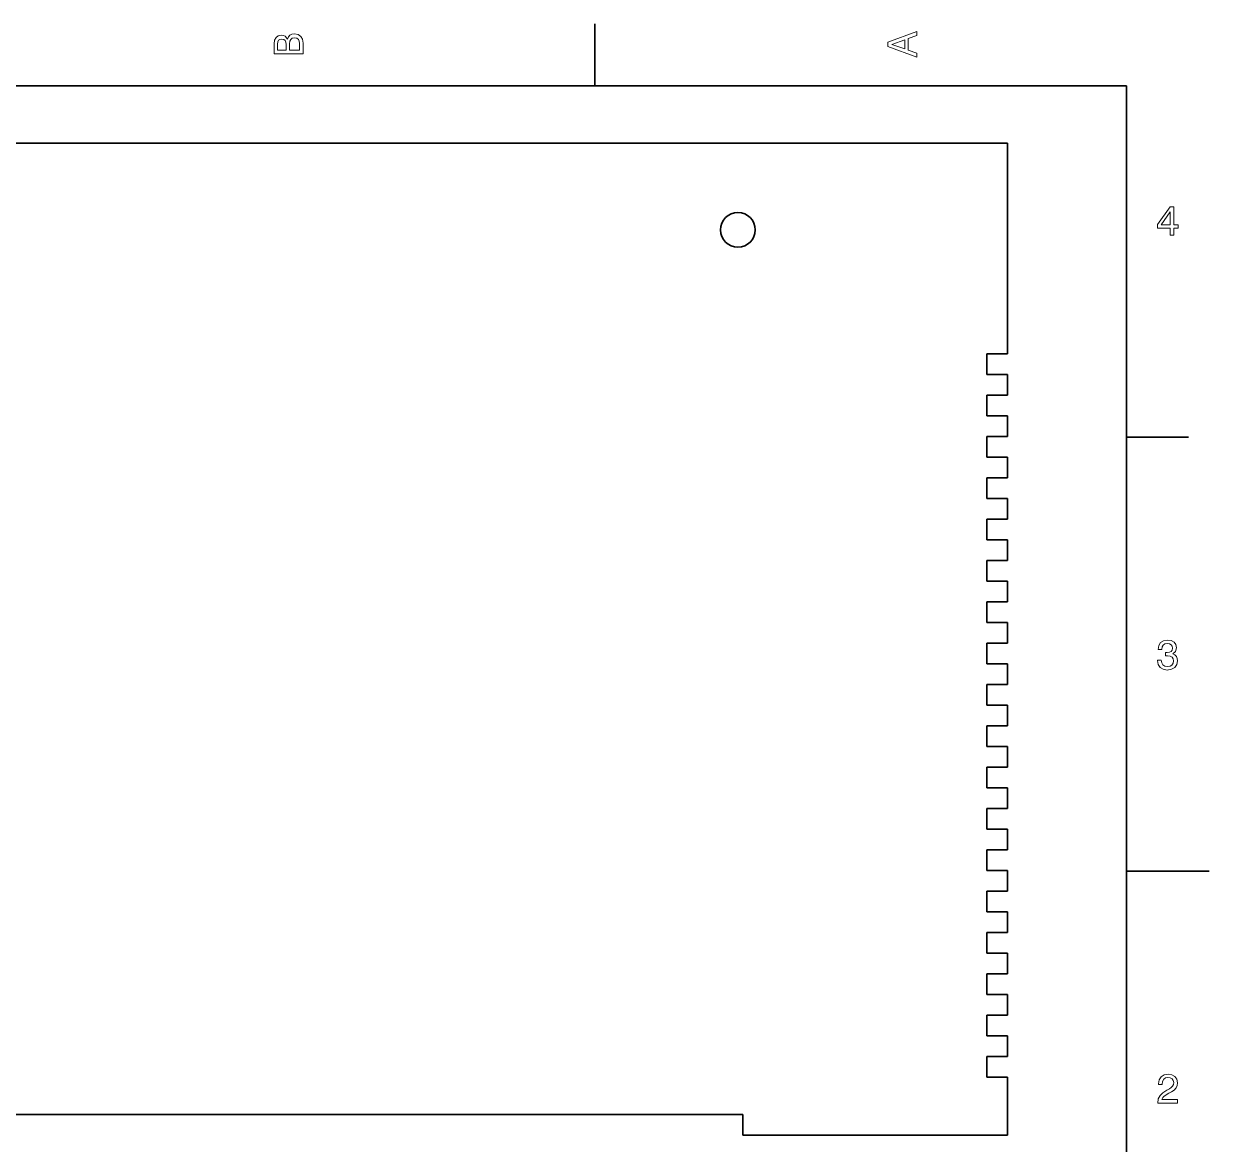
# Model space of a CAD drawing. Extents: x 0 to 297, y 0 to 210.
# Drawn here: x 153.7 to 297, y 71.9 to 207.5 of the extents above; entities that cross this region are included whole.
import ezdxf

# ---------------------------------------------------------------- set-up
doc = ezdxf.new("R2010")
doc.units = 0

msp = doc.modelspace()

# ---------------------------------------------------------------- linework, layer by layer
at = {"color": 7, "lineweight": 35}
for p, q in [((222.699997, 200), (222.699997, 207.5)), ((287, 200), (10, 200)), ((287, 10), (287, 200)), ((30.609924, 193.056046), (240.609924, 193.056046)), ((272.609924, 193.056046), (240.609924, 193.056046)), ((272.609924, 193.056046), (272.609924, 167.556046)), ((270.109924, 165.056046), (270.109924, 167.556046)), ((272.609924, 167.556046), (270.109924, 167.556046)), ((272.609924, 165.056046), (270.109924, 165.056046)), ((272.609924, 165.056046), (272.609924, 162.556046)), ((270.109924, 160.056046), (270.109924, 162.556046)), ((272.609924, 162.556046), (270.109924, 162.556046)), ((272.609924, 160.056046), (270.109924, 160.056046)), ((272.609924, 160.056046), (272.609924, 157.556046)), ((270.109924, 155.056046), (270.109924, 157.556046)), ((272.609924, 157.556046), (270.109924, 157.556046)), ((287, 157.5), (294.5, 157.5)), ((272.609924, 155.056046), (270.109924, 155.056046)), ((272.609924, 155.056046), (272.609924, 152.556046)), ((270.109924, 150.056046), (270.109924, 152.556046)), ((272.609924, 152.556046), (270.109924, 152.556046)), ((272.609924, 150.056046), (270.109924, 150.056046)), ((272.609924, 150.056046), (272.609924, 147.556046)), ((270.109924, 145.056046), (270.109924, 147.556046)), ((272.609924, 147.556046), (270.109924, 147.556046)), ((272.609924, 145.056046), (270.109924, 145.056046)), ((272.609924, 145.056046), (272.609924, 142.556046)), ((270.109924, 140.056046), (270.109924, 142.556046)), ((272.609924, 142.556046), (270.109924, 142.556046)), ((272.609924, 140.056046), (270.109924, 140.056046)), ((272.609924, 140.056046), (272.609924, 137.556046)), ((270.109924, 135.056046), (270.109924, 137.556046)), ((272.609924, 137.556046), (270.109924, 137.556046)), ((272.609924, 135.056046), (270.109924, 135.056046)), ((272.609924, 135.056046), (272.609924, 132.556046)), ((270.109924, 130.056046), (270.109924, 132.556046)), ((272.609924, 132.556046), (270.109924, 132.556046)), ((272.609924, 130.056046), (270.109924, 130.056046)), ((272.609924, 130.056046), (272.609924, 127.556046)), ((270.109924, 125.056046), (270.109924, 127.556046)), ((272.609924, 127.556046), (270.109924, 127.556046)), ((272.609924, 125.056046), (270.109924, 125.056046)), ((272.609924, 125.056046), (272.609924, 122.556046)), ((270.109924, 120.056046), (270.109924, 122.556046)), ((272.609924, 122.556046), (270.109924, 122.556046)), ((272.609924, 120.056046), (270.109924, 120.056046)), ((272.609924, 120.056046), (272.609924, 117.556046)), ((270.109924, 115.056046), (270.109924, 117.556046)), ((272.609924, 117.556046), (270.109924, 117.556046)), ((272.609924, 115.056046), (270.109924, 115.056046)), ((272.609924, 115.056046), (272.609924, 112.556046)), ((270.109924, 110.056046), (270.109924, 112.556046)), ((272.609924, 112.556046), (270.109924, 112.556046)), ((272.609924, 110.056046), (270.109924, 110.056046)), ((272.609924, 110.056046), (272.609924, 107.556046)), ((270.109924, 105.056046), (270.109924, 107.556046)), ((272.609924, 107.556046), (270.109924, 107.556046)), ((272.609924, 105.056046), (270.109924, 105.056046)), ((272.609924, 105.056046), (272.609924, 102.556046)), ((287, 105), (297, 105)), ((270.109924, 100.056046), (270.109924, 102.556046)), ((272.609924, 102.556046), (270.109924, 102.556046)), ((272.609924, 100.056046), (270.109924, 100.056046)), ((272.609924, 100.056046), (272.609924, 97.556046)), ((270.109924, 95.056046), (270.109924, 97.556046)), ((272.609924, 97.556046), (270.109924, 97.556046)), ((272.609924, 95.056046), (270.109924, 95.056046)), ((272.609924, 95.056046), (272.609924, 92.556046)), ((270.109924, 90.056046), (270.109924, 92.556046)), ((272.609924, 92.556046), (270.109924, 92.556046)), ((272.609924, 90.056046), (270.109924, 90.056046)), ((272.609924, 90.056046), (272.609924, 87.556046)), ((270.109924, 85.056046), (270.109924, 87.556046)), ((272.609924, 87.556046), (270.109924, 87.556046)), ((272.609924, 85.056046), (270.109924, 85.056046)), ((272.609924, 85.056046), (272.609924, 82.556046)), ((270.109924, 80.056046), (270.109924, 82.556046)), ((272.609924, 82.556046), (270.109924, 82.556046)), ((272.609924, 80.056046), (270.109924, 80.056046)), ((272.609924, 80.056046), (272.609924, 73.056046)), ((240.609924, 75.556046), (28.109924, 75.556046)), ((240.609924, 75.556046), (240.609924, 73.056046)), ((240.609924, 73.056046), (272.609924, 73.056046))]:
    msp.add_line(p, q, dxfattribs=at)
at = {"color": 7, "lineweight": 13}
for points in [[(261.633209, 203.466858), (261.633209, 203.930847), (260.604401, 204.298996), (260.604401, 205.695969), (261.633209, 206.064133), (261.633209, 206.538193), (258.128174, 205.257217), (258.128174, 204.742798)], [(185.542007, 205.630417), (185.249496, 205.983429), (185.052811, 206.074219), (184.81073, 206.104477), (184.432495, 206.03891), (184.160156, 205.842224), (183.993729, 205.524506), (183.933212, 205.080704), (183.933212, 203.835022), (187.433212, 203.835022), (187.433212, 205.151306), (187.36261, 205.620331), (187.155838, 205.968307), (186.828018, 206.185165), (186.384216, 206.260818), (186.08667, 206.215424), (185.839554, 206.094391), (185.65799, 205.897705)], [(185.385666, 204.984879), (185.385666, 204.298996), (184.351807, 204.298996), (184.351807, 205.025223), (184.382065, 205.297562), (184.472839, 205.489197), (184.629181, 205.605194), (184.86116, 205.645538), (185.093155, 205.600143), (185.254532, 205.479111), (185.355408, 205.272339)], [(187.014618, 205.095825), (187.014618, 204.298996), (185.809296, 204.298996), (185.809296, 205.050446), (185.844589, 205.368164), (185.9505, 205.595108), (186.132065, 205.731277), (186.394302, 205.776657), (186.671692, 205.731277), (186.863327, 205.605194), (186.979324, 205.393372)], [(260.17572, 204.460388), (258.632477, 205), (260.17572, 205.539627)], [(292.277374, 181.916794), (292.731262, 181.916794), (292.731262, 182.784225), (293.23056, 182.784225), (293.23056, 183.187683), (292.731262, 183.187683), (292.731262, 185.341141), (292.272339, 185.341141), (290.739197, 183.228027), (290.739197, 182.784225), (292.277374, 182.784225)], [(291.162842, 183.187683), (292.277374, 184.756134), (292.277374, 183.187683)], [(290.729126, 130.51622), (290.729126, 130.480911), (290.809814, 129.996765), (291.046844, 129.633652), (291.420044, 129.401657), (291.914276, 129.315933), (292.438782, 129.401657), (292.832153, 129.623566), (293.08429, 129.976593), (293.175079, 130.430481), (293.134735, 130.728027), (293.023773, 130.970108), (292.842224, 131.156708), (292.600159, 131.292877), (292.927948, 131.565216), (293.043945, 131.998932), (292.968292, 132.392303), (292.751434, 132.68985), (292.398407, 132.87645), (291.914276, 132.942017), (291.460388, 132.861313), (291.112396, 132.63942), (290.885468, 132.286392), (290.809814, 131.817368), (290.809814, 131.782074), (291.258636, 131.782074), (291.299011, 132.104828), (291.430115, 132.336823), (291.641937, 132.478027), (291.939484, 132.528473), (292.201721, 132.488113), (292.393372, 132.382217), (292.509369, 132.210739), (292.554749, 131.97876), (292.509369, 131.731628), (292.388336, 131.565216), (292.176514, 131.46434), (291.889069, 131.434082), (291.692383, 131.439133), (291.692383, 131.04071), (291.939484, 131.050797), (292.257202, 131.005417), (292.494232, 130.884369), (292.635468, 130.687683), (292.685883, 130.430481), (292.630402, 130.13797), (292.484161, 129.921112), (292.252167, 129.784943), (291.944519, 129.739563), (291.626801, 129.789993), (291.394806, 129.941284), (291.248566, 130.183365), (291.193085, 130.51622)], [(290.76947, 76.916786), (293.175079, 76.916786), (293.175079, 77.350502), (291.273773, 77.350502), (291.3797, 77.587532), (291.561249, 77.784218), (292.121033, 78.142288), (292.418579, 78.293587), (292.751434, 78.510445), (292.988464, 78.762604), (293.124634, 79.060158), (293.175079, 79.398056), (293.089355, 79.821686), (292.852325, 80.154541), (292.489197, 80.366356), (292.020172, 80.442001), (291.536041, 80.35627), (291.167877, 80.119232), (290.930847, 79.740997), (290.850159, 79.241714), (290.850159, 79.171112), (291.309082, 79.171112), (291.309082, 79.211456), (291.354462, 79.554398), (291.490631, 79.806557), (291.707489, 79.967941), (291.994965, 80.023415), (292.287476, 79.972984), (292.504333, 79.846901), (292.645538, 79.650215), (292.695984, 79.403099), (292.660675, 79.171112), (292.56485, 78.974426), (292.403473, 78.802956), (292.181549, 78.651657), (291.884003, 78.490273), (291.389771, 78.177589), (291.041779, 77.844742), (290.835022, 77.441284), (290.76947, 76.931915)]]:
    msp.add_lwpolyline(points, close=True, dxfattribs=at)
at = {"color": 7, "lineweight": 35}
msp.add_circle((240.009918, 182.556046), 2.1, dxfattribs=at)

doc.saveas('drawing.dxf')
